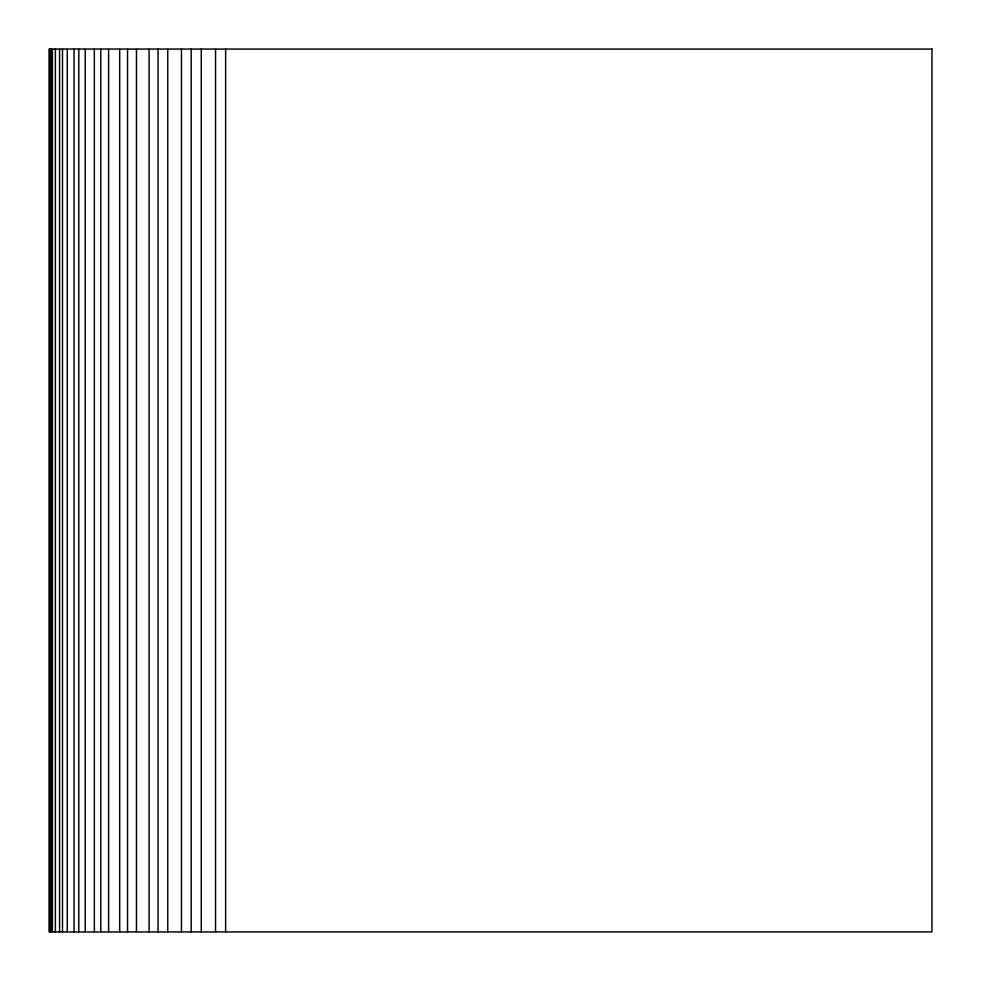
<?xml version="1.0" encoding="UTF-8"?>
<svg xmlns="http://www.w3.org/2000/svg" width="981" height="981" viewBox="0 0 981 981"><rect width="100%" height="100%" fill="white"/><g stroke="black" fill="none" stroke-linecap="round" stroke-linejoin="round"><path stroke-width="1.47" d="M225.63 49.075L225.63 931.925M215.538 49.075L215.538 931.925M201.277 49.075L201.277 931.925M191.185 49.075L191.185 931.925M181.473 49.075L181.473 931.925M167.763 49.075L167.763 931.925M158.051 49.075L158.051 931.925M149.112 49.075L149.112 931.925M136.469 49.075L136.469 931.925M127.53 49.075L127.53 931.925M119.682 49.075L119.682 931.925M108.609 49.075L108.609 931.925M100.773 49.075L100.773 931.925M94.335 49.075L94.335 931.925M85.249 49.075L85.249 931.925M78.811 49.075L78.811 931.925M74.029 49.075L74.029 931.925M67.272 49.075L67.272 931.925M62.49 49.075L62.49 931.925M59.547 49.075L59.547 931.925M55.39 49.075L55.39 931.925M52.447 49.075L52.447 931.925M51.453 49.075L51.453 931.925M50.043 49.075L50.043 931.925M931.95 49.075L49.05 49.075L49.05 931.925L931.95 931.925L931.95 49.075"/></g></svg>
